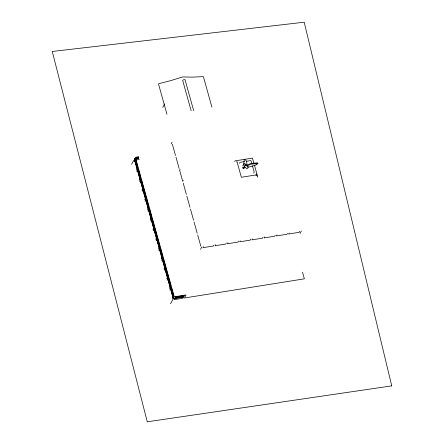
<?xml version="1.0" encoding="UTF-8"?>
<svg xmlns="http://www.w3.org/2000/svg" width="444" height="444" viewBox="0 0 444 444"><rect width="100%" height="100%" fill="white"/><g stroke="black" fill="none" stroke-linecap="round" stroke-linejoin="round"><path stroke-width="0.67" d="M131.613 164.269L133.711 160.362M162.732 107.47L164.646 103.902M134.11 161.788L135.537 159.13L137.89 167.56L136.463 170.224M136.863 171.65L138.289 168.992L140.643 177.428L139.216 180.086M139.61 181.518L141.042 178.854L143.395 187.29L141.963 189.949M142.363 191.381L143.789 188.717L146.143 197.153L144.716 199.811M171.123 143.928L172.094 142.124M145.116 201.243L146.542 198.579L148.895 207.015L147.469 209.673M147.869 211.105L149.295 208.441L151.648 216.877L150.222 219.541M150.616 220.968L152.048 218.304L154.401 226.74L152.969 229.404M180.142 169.181L179.604 170.174L182.734 181.391L183.267 180.392M153.369 230.83L154.795 228.166L157.148 236.602L155.722 239.266M156.122 240.692L157.548 238.034L159.901 246.464L158.475 249.128M158.874 250.555L160.301 247.896L162.654 256.327L161.228 258.991M161.627 260.417L163.053 257.759L165.407 266.189L163.98 268.853M164.374 270.279L165.801 267.621L168.154 276.057L166.728 278.715M167.127 280.147L168.554 277.483L170.907 285.919L170.502 286.674M234.648 161.477L234.959 160.894L252.458 158.097L253.94 163.392M236.663 162.071L236.963 161.511L241.358 177.267L256.232 174.892L255.933 175.452M169.48 288.578L170.102 287.423M170.202 287.229L170.402 286.868M169.88 290.01L171.306 287.346L173.66 295.782L172.233 298.44M239.466 163.253L239.965 162.326L244.494 161.599M170.535 303.779L173.249 298.712L134.332 159.202M245.238 164.53L245.404 164.225C245.443 162.737 242.219 164.707 243.989 164.23M244.272 166.927L243.628 168.121L242.874 168.381L244.555 168.115L244.927 167.199M200.538 249.356L201.831 246.947M203.485 246.681L202.947 247.674L213.536 245.982L214.069 244.988M253.724 173.149L254.223 172.222L252.42 165.745M215.723 244.727L215.185 245.721L225.774 244.028L226.307 243.035M257.32 177.212L257.631 176.629L254.49 165.379M227.961 242.774L227.422 243.767L238.012 242.074L238.545 241.081M240.193 240.82L239.66 241.814L250.25 240.121L250.782 239.127M252.431 238.866L251.898 239.86L262.487 238.167L263.02 237.174M264.668 236.907L264.136 237.906L274.725 236.214L275.258 235.22M276.906 234.954L276.373 235.953L286.963 234.26L287.496 233.267M289.144 233L288.611 233.999L299.201 232.306L299.733 231.313M300.089 233.466L301.382 231.058M255.955 164.119L257.831 162.854L250.888 163.442L247.186 165.018L244.55 165.068M244.028 164.985L242.774 165.584L242.918 166.1M247.391 165.74L251.088 164.163L258.031 163.575L255.689 165.151L249.8 166.872L247.386 167M245.554 165.229L246.969 164.885L246.67 162.043L246.276 160.656L244.3 159.263L243.712 164.28M138.628 156.776L135.353 157.298L174.276 296.808L186.058 294.927L184.415 297.991L304.362 278.838L302.508 272.183M138.661 157.137L136.63 157.459L136.225 158.214L138.933 157.787M138.828 157.975L136.119 158.408L135.925 158.774L138.633 158.342M138.534 158.536L135.825 158.963L135.204 160.123L139.266 159.474M246.437 161.289L250.971 160.567L251.876 163.803M243.429 167.399L242.674 167.66L244.478 167.16M256.393 173.904L256.948 175.891M211.888 107.076L203.391 76.612L192.48 77.145L182.667 76.94L170.785 80.608L158.458 83.788L166.955 114.247M193.656 110.617L185.004 79.593L183.144 79.887L182.734 80.653L191.142 110.784M172.372 144.256L175.502 155.467M175.991 157.215L179.121 168.431M183.222 183.139L186.347 194.35M186.835 196.098L189.965 207.309M190.454 209.057L193.578 220.268M194.067 222.017L197.197 233.233M197.685 234.976L200.81 246.192M134.732 158.458L173.654 297.963M134.632 158.647L173.549 298.157M134.432 159.013L173.354 298.523M244.4 166.744L246.942 168.737L248.24 167.699C248.523 165.085 243.972 165.529 244.117 166.395L244.4 166.744M174.742 298.473L174.12 299.633L182.928 298.229L183.544 297.069L174.742 298.473M175.041 297.918L174.847 298.285L183.65 296.881L183.844 296.514L175.041 297.918M175.547 296.969L175.147 297.724L183.949 296.32L184.354 295.565L175.547 296.969M391.747 385.875L147.264 421.8L52.253 51.471L304.201 22.2L391.747 385.875"/></g></svg>
